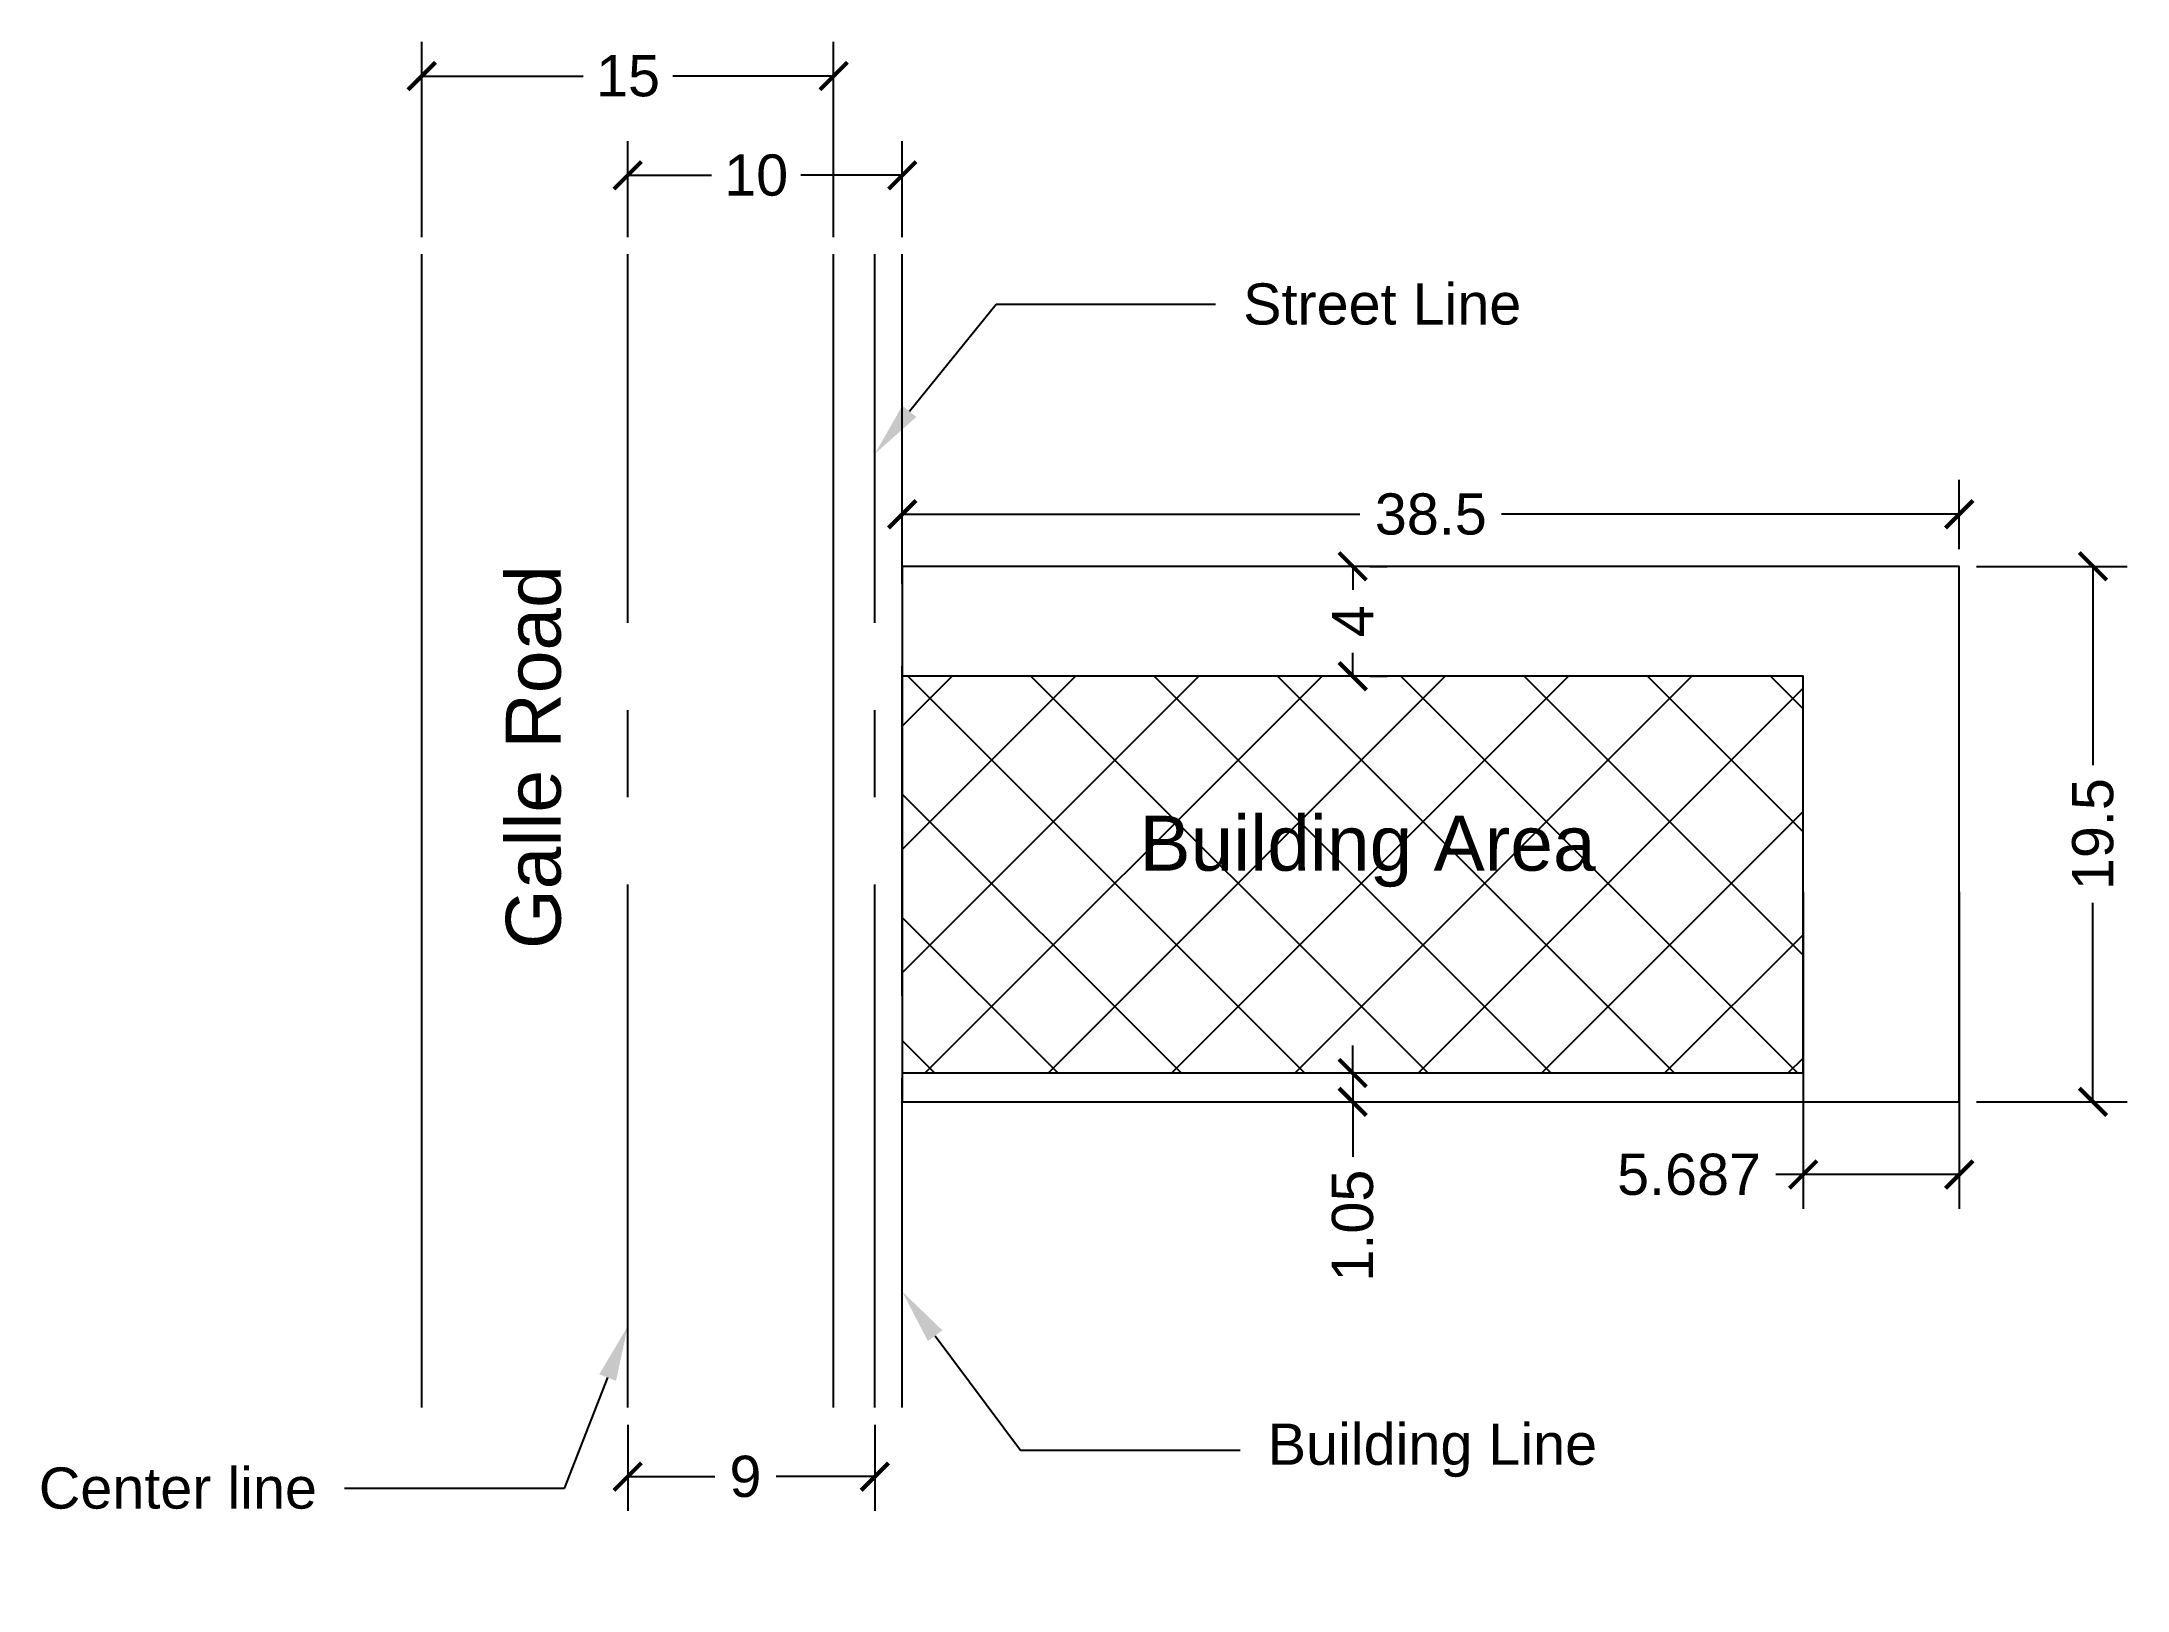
# Model space of a CAD drawing. Header units: millimetres. Extents: x 2066.8 to 2142.7, y 1981.3 to 2037.7.
import ezdxf
from ezdxf import colors
from ezdxf.entities.mleader import LeaderData, LeaderLine
from ezdxf.math import Vec2, Vec3

# ---------------------------------------------------------------- set-up
doc = ezdxf.new("R2010")
doc.units = ezdxf.units.MM
doc.linetypes.add('ACAD_ISO02W100', pattern=[15, 12, -3])
doc.linetypes.add('CENTER2', pattern=[28.575, 19.05, -3.175, 3.175, -3.175])
for name, color, linetype in [('Building', 7, 'Continuous'), ('Building line', 131, 'ACAD_ISO02W100'), ('Center Line', 20, 'CENTER2'), ('Diamentions', 211, 'CENTER2'), ('Haches', 50, 'CENTER2'), ('Road', 50, 'Continuous'), ('Street line', 100, 'CENTER2')]:
    doc.layers.add(name, color=color, linetype=linetype)
doc.styles.add('Annotative', font='arial.ttf')
doc.styles.get("Standard").update_dxf_attribs({"font": 'arial.ttf'})
doc.dimstyles.new('Dim', dxfattribs={"dimtxt": 1.5, "dimasz": 1, "dimexe": 1.25, "dimexo": 0.625, "dimtad": 0, "dimdec": 3, "dimdsep": 46, "dimtxsty": 'Standard', "dimblk": 'ARCHTICK', "dimcen": 2.5, "dimadec": 0, "dimazin": 0, "dimtfac": 1, "dimtdec": 3, "dimtmove": 0, "dimatfit": 3, "dimfxl": 1, "dimarcsym": 0})

# ---------------------------------------------------------------- blocks, each defined once
blk = doc.blocks.new('_ArchTick')
at = {"color": 0, "linetype": 'ByBlock', "const_width": 0.15}
blk.add_lwpolyline([(-0.5, -0.5), (0.5, 0.5)], dxfattribs=at)
blk = doc.blocks.new('*D2')
at = {"layer": 'Defpoints', "color": 0, "transparency": 16777216}
for p in [(2088.129, 1987.999), (2097.129, 1987.999), (2097.129, 1985.485)]:
    blk.add_point(p, dxfattribs=at)
at = {"layer": 'Diamentions', "color": 0, "lineweight": -2, "transparency": 16777216}
for p, q in [((2088.129, 1987.374), (2088.129, 1984.235)), ((2097.129, 1987.374), (2097.129, 1984.235)), ((2088.129, 1985.485), (2091.298, 1985.485)), ((2097.129, 1985.485), (2093.534, 1985.485))]:
    blk.add_line(p, q, dxfattribs=at)
at = {"layer": 'Diamentions', "color": 0, "lineweight": -2, "transparency": 16777216, "rotation": 180}
blk.add_blockref('_ArchTick', (2088.129, 1985.485), dxfattribs=at)
at = {"layer": 'Diamentions', "color": 0, "lineweight": -2, "transparency": 16777216}
blk.add_blockref('_ArchTick', (2097.129, 1985.485), dxfattribs=at)
at = {"layer": 'Diamentions', "color": 0, "transparency": 16777216, "insert": (2092.416, 1985.485), "char_height": 1.5, "attachment_point": 5}
blk.add_mtext('9', dxfattribs=at)
blk = doc.blocks.new('*D3')
at = {"layer": 'Defpoints', "color": 0, "transparency": 16777216}
for p in [(2098.129, 2032.875), (2088.129, 2029.999), (2098.129, 2029.999)]:
    blk.add_point(p, dxfattribs=at)
at = {"layer": 'Diamentions', "color": 0, "lineweight": -2, "transparency": 16777216}
for p, q in [((2088.129, 2030.624), (2088.129, 2034.125)), ((2098.129, 2030.624), (2098.129, 2034.125)), ((2088.129, 2032.875), (2091.182, 2032.875)), ((2098.129, 2032.875), (2094.434, 2032.875))]:
    blk.add_line(p, q, dxfattribs=at)
at = {"layer": 'Diamentions', "color": 0, "lineweight": -2, "transparency": 16777216, "rotation": 180}
blk.add_blockref('_ArchTick', (2088.129, 2032.875), dxfattribs=at)
at = {"layer": 'Diamentions', "color": 0, "lineweight": -2, "transparency": 16777216}
blk.add_blockref('_ArchTick', (2098.129, 2032.875), dxfattribs=at)
at = {"layer": 'Diamentions', "color": 0, "transparency": 16777216, "insert": (2092.808, 2032.875), "char_height": 1.5, "attachment_point": 5}
blk.add_mtext('10', dxfattribs=at)
blk = doc.blocks.new('*D4')
at = {"layer": 'Defpoints', "color": 0, "transparency": 16777216}
for p in [(2095.629, 2036.491), (2080.629, 2029.999), (2095.629, 2029.999)]:
    blk.add_point(p, dxfattribs=at)
at = {"layer": 'Diamentions', "color": 0, "lineweight": -2, "transparency": 16777216}
for p, q in [((2080.629, 2030.624), (2080.629, 2037.741)), ((2095.629, 2030.624), (2095.629, 2037.741)), ((2080.629, 2036.491), (2086.507, 2036.491)), ((2095.629, 2036.491), (2089.775, 2036.491))]:
    blk.add_line(p, q, dxfattribs=at)
at = {"layer": 'Diamentions', "color": 0, "lineweight": -2, "transparency": 16777216, "rotation": 180}
blk.add_blockref('_ArchTick', (2080.629, 2036.491), dxfattribs=at)
at = {"layer": 'Diamentions', "color": 0, "lineweight": -2, "transparency": 16777216}
blk.add_blockref('_ArchTick', (2095.629, 2036.491), dxfattribs=at)
at = {"layer": 'Diamentions', "color": 0, "transparency": 16777216, "insert": (2088.141, 2036.491), "char_height": 1.5, "attachment_point": 5}
blk.add_mtext('15', dxfattribs=at)
blk = doc.blocks.new('*D41')
at = {"color": 0, "lineweight": -2, "transparency": 16777216}
for p, q in [((2098.129, 2019.259), (2098.129, 2021.782)), ((2136.629, 2019.259), (2136.629, 2021.782)), ((2098.129, 2020.532), (2114.8, 2020.532)), ((2136.629, 2020.532), (2119.957, 2020.532))]:
    blk.add_line(p, q, dxfattribs=at)
at = {"layer": 'Defpoints', "color": 0, "transparency": 16777216}
for p in [(2136.629, 2020.532), (2098.129, 2018.634), (2136.629, 2018.634)]:
    blk.add_point(p, dxfattribs=at)
at = {"color": 0, "lineweight": -2, "transparency": 16777216, "rotation": 180}
blk.add_blockref('_ArchTick', (2098.129, 2020.532), dxfattribs=at)
at = {"color": 0, "lineweight": -2, "transparency": 16777216}
blk.add_blockref('_ArchTick', (2136.629, 2020.532), dxfattribs=at)
at = {"color": 0, "transparency": 16777216, "insert": (2117.379, 2020.532), "char_height": 1.5, "attachment_point": 5}
blk.add_mtext('38.5', dxfattribs=at)
blk = doc.blocks.new('*D44')
at = {"color": 0, "lineweight": -2, "transparency": 16777216}
for p, q in [((2114.535, 2018.634), (2114.535, 2017.778)), ((2115.16, 2018.634), (2115.785, 2018.634)), ((2114.535, 2014.634), (2114.535, 2015.491)), ((2115.16, 2014.634), (2115.785, 2014.634))]:
    blk.add_line(p, q, dxfattribs=at)
at = {"layer": 'Defpoints', "color": 0, "transparency": 16777216}
for p in [(2114.535, 2018.634), (2114.535, 2018.634), (2114.535, 2014.634)]:
    blk.add_point(p, dxfattribs=at)
at = {"color": 0, "lineweight": -2, "transparency": 16777216}
for p, rotation in [((2114.535, 2018.634), 90), ((2114.535, 2014.634), 270)]:
    blk.add_blockref('_ArchTick', p, dxfattribs=dict(at, rotation=rotation))
at = {"color": 0, "transparency": 16777216, "insert": (2114.535, 2016.634), "char_height": 1.5, "attachment_point": 5, "rotation": 90}
blk.add_mtext('4', dxfattribs=at)
blk = doc.blocks.new('*D45')
at = {"color": 0, "lineweight": -2, "transparency": 16777216}
for p, q in [((2114.535, 2000.184), (2114.535, 2001.184)), ((2114.535, 2000.184), (2114.535, 1999.134)), ((2115.16, 2000.184), (2115.785, 2000.184)), ((2114.535, 1999.134), (2114.535, 1997.134)), ((2115.16, 1999.134), (2115.785, 1999.134))]:
    blk.add_line(p, q, dxfattribs=at)
at = {"layer": 'Defpoints', "color": 0, "transparency": 16777216}
for p in [(2114.535, 2000.184), (2114.535, 1999.134), (2114.535, 1999.134)]:
    blk.add_point(p, dxfattribs=at)
at = {"color": 0, "lineweight": -2, "transparency": 16777216}
for p, rotation in [((2114.535, 2000.184), 270), ((2114.535, 1999.134), 90)]:
    blk.add_blockref('_ArchTick', p, dxfattribs=dict(at, rotation=rotation))
at = {"color": 0, "transparency": 16777216, "insert": (2114.535, 1994.626), "char_height": 1.5, "attachment_point": 5, "rotation": 90}
blk.add_mtext('1.05', dxfattribs=at)
blk = doc.blocks.new('*D47')
at = {"color": 0, "lineweight": -2, "transparency": 16777216}
for p, q in [((2137.254, 2018.634), (2142.747, 2018.634)), ((2141.497, 2018.634), (2141.497, 2011.393)), ((2141.497, 1999.134), (2141.497, 2006.376)), ((2137.254, 1999.134), (2142.747, 1999.134))]:
    blk.add_line(p, q, dxfattribs=at)
at = {"layer": 'Defpoints', "color": 0, "transparency": 16777216}
for p in [(2136.629, 2018.634), (2141.497, 2018.634), (2136.629, 1999.134)]:
    blk.add_point(p, dxfattribs=at)
at = {"color": 0, "lineweight": -2, "transparency": 16777216}
for p, rotation in [((2141.497, 2018.634), 90), ((2141.497, 1999.134), 270)]:
    blk.add_blockref('_ArchTick', p, dxfattribs=dict(at, rotation=rotation))
at = {"color": 0, "transparency": 16777216, "insert": (2141.497, 2008.884), "char_height": 1.5, "attachment_point": 5, "rotation": 90}
blk.add_mtext('19.5', dxfattribs=at)
blk = doc.blocks.new('*D48')
at = {"color": 0, "lineweight": -2, "transparency": 16777216}
for p, q in [((2130.942, 2006.784), (2130.942, 1995.235)), ((2136.629, 2006.784), (2136.629, 1995.235)), ((2130.942, 1996.485), (2129.942, 1996.485)), ((2136.629, 1996.485), (2130.942, 1996.485))]:
    blk.add_line(p, q, dxfattribs=at)
at = {"layer": 'Defpoints', "color": 0, "transparency": 16777216}
for p in [(2130.942, 2007.409), (2136.629, 2007.409), (2136.629, 1996.485)]:
    blk.add_point(p, dxfattribs=at)
at = {"color": 0, "lineweight": -2, "transparency": 16777216, "rotation": 180}
blk.add_blockref('_ArchTick', (2130.942, 1996.485), dxfattribs=at)
at = {"color": 0, "lineweight": -2, "transparency": 16777216}
blk.add_blockref('_ArchTick', (2136.629, 1996.485), dxfattribs=at)
at = {"color": 0, "transparency": 16777216, "insert": (2126.786, 1996.485), "char_height": 1.5, "attachment_point": 5}
blk.add_mtext('5.687', dxfattribs=at)

msp = doc.modelspace()

# ---------------------------------------------------------------- hatches: boundary and pattern name
at = {"layer": 'Haches'}
h = msp.add_hatch(dxfattribs=at)
h.set_pattern_fill('ANSI37', color=2)
h.paths.add_polyline_path([(2130.9407, 2014.6344), (2098.1287, 2014.6344), (2098.1287, 2000.1844), (2130.9407, 2000.1844)])
h.paths.add_polyline_path([(2106.1185, 2006.3175), (2124.0319, 2006.3175), (2124.0319, 2010.1995), (2106.1185, 2010.1995)], flags=24)

# ---------------------------------------------------------------- linework, layer by layer
at = {"layer": 'Building'}
msp.add_lwpolyline([(2098.1287, 1999.1344), (2136.6287, 1999.1344), (2136.6287, 2018.6344), (2098.1287, 2018.6344)], dxfattribs=at)
at = {"layer": 'Building line'}
msp.add_line((2098.1287, 1987.9986), (2098.1287, 2029.9986), dxfattribs=at)
at = {"layer": 'Center Line'}
msp.add_line((2088.1287, 1987.9986), (2088.1287, 2029.9986), dxfattribs=at)
at = {"layer": 'Defpoints'}
for p, q in [((2098.1287, 2018.6344), (2098.1287, 1999.1344)), ((2130.9407, 2000.1844), (2130.9407, 2014.6344)), ((2098.1287, 2000.1844), (2130.9417, 2000.1844))]:
    msp.add_line(p, q, dxfattribs=at)
at = {"layer": 'Road'}
for p, q in [((2080.6287, 1987.9986), (2080.6287, 2029.9986)), ((2095.6287, 1987.9986), (2095.6287, 2029.9986))]:
    msp.add_line(p, q, dxfattribs=at)
msp.add_lwpolyline([(2098.1287, 2000.1844), (2130.9417, 2000.1844), (2130.9417, 2014.6344), (2098.1287, 2014.6344)], close=True, dxfattribs=at)
at = {"layer": 'Street line'}
msp.add_line((2097.1287, 1987.9986), (2097.1287, 2029.9986), dxfattribs=at)

# ---------------------------------------------------------------- texts
at = {"style": 'Annotative'}
msp.add_text('Galle Road', height=2, rotation=90, dxfattribs=at).set_placement((2085.6896, 2004.7002))
msp.add_text('Building Area', height=2, dxfattribs=at).set_placement((2106.7655, 2007.5525))

# ---------------------------------------------------------------- dimensions: what is measured, and where the dimension line sits
dim = msp.add_linear_dim(base=(2136.6287, 2020.5317), p1=(2098.1287, 2018.6344), p2=(2136.6287, 2018.6344), dimstyle='Dim')
dim.commit()
dim.dimension.update_dxf_attribs({"geometry": '*D41', "text_midpoint": (2117.3787, 2020.5317)})
for base, p1, p2, picture, middle in [((2114.5352, 2018.6344), (2114.5352, 2014.6344), (2114.5352, 2018.6344), '*D44', (2114.5352, 2016.6344)), ((2141.4972, 2018.6344), (2136.6287, 1999.1344), (2136.6287, 2018.6344), '*D47', (2141.4972, 2008.8844)), ((2114.5352, 1999.1344), (2114.5352, 2000.1844), (2114.5352, 1999.1344), '*D45', (2114.5352, 1994.6262))]:
    dim = msp.add_linear_dim(base=base, p1=p1, p2=p2, angle=90, dimstyle='Dim')
    dim.commit()
    dim.dimension.update_dxf_attribs({"geometry": picture, "text_midpoint": middle})
dim = msp.add_linear_dim(base=(2136.6287, 1996.4847), p1=(2130.9417, 2007.4094), p2=(2136.6287, 2007.4094), dimstyle='Dim')
dim.commit()
dim.dimension.update_dxf_attribs({"geometry": '*D48', "text_midpoint": (2126.7859, 1996.4847), "dimtype": 160})
at = {"layer": 'Diamentions'}
for base, p1, p2, picture, middle in [((2095.6287, 2036.4908), (2080.6287, 2029.9986), (2095.6287, 2029.9986), '*D4', (2088.141, 2036.4908)), ((2098.1287, 2032.8746), (2088.1287, 2029.9986), (2098.1287, 2029.9986), '*D3', (2092.8077, 2032.8746)), ((2097.1287, 1985.4851), (2088.1287, 1987.9986), (2097.1287, 1987.9986), '*D2', (2092.4159, 1985.4851))]:
    dim = msp.add_linear_dim(base=base, p1=p1, p2=p2, dimstyle='Dim', dxfattribs=at)
    dim.commit()
    dim.dimension.update_dxf_attribs({"geometry": picture, "text_midpoint": middle, "dimtype": 160})

# ---------------------------------------------------------------- leaders
ml = msp.add_multileader_mtext('Standard')
ml.set_content('Building Line', color=256)
ml.set_leader_properties()
ml.build(insert=Vec2(0, 0))
ml.multileader.update_dxf_attribs({"arrow_head_size": 2})
ctx = ml.context
ctx.base_point, ctx.char_height, ctx.arrow_head_size, ctx.landing_gap_size, ctx.plane_origin = Vec3(2110.4393, 1986.4458), 1.5, 2, 1, Vec3(2098.1287, 1992.2208)
notes = []
notes.append((ctx, [(0, (1, 1, 0), (2102.4393, 1986.4458), (1, 0), 8, [(0, [(2098.1287, 1992.2208)], 0, [])])]))
ctx.mtext.insert, ctx.mtext.flow_direction = Vec3(2111.4393, 1987.4163), 5
at = {"layer": 'Building'}
ml = msp.add_multileader_mtext('Standard', dxfattribs=at)
ml.set_content('Street Line', color=256)
ml.set_leader_properties()
ml.build(insert=Vec2(0, 0))
ml.multileader.update_dxf_attribs({"arrow_head_size": 2})
ctx = ml.context
ctx.base_point, ctx.char_height, ctx.arrow_head_size, ctx.landing_gap_size, ctx.plane_origin = Vec3(2109.543, 2028.1777), 1.5, 2, 1, Vec3(2097.1287, 2022.728)
notes.append((ctx, [(0, (1, 1, 0), (2101.543, 2028.1777), (1, 0), 8, [(0, [(2097.1287, 2022.728)], 0, [])])]))
ctx.mtext.insert, ctx.mtext.flow_direction = Vec3(2110.543, 2028.9405), 5
ml = msp.add_multileader_mtext('Standard', dxfattribs=at)
ml.set_content('Center line', color=256)
ml.set_leader_properties()
ml.build(insert=Vec2(0, 0))
ml.multileader.update_dxf_attribs({"arrow_head_size": 2})
ctx = ml.context
ctx.base_point, ctx.char_height, ctx.arrow_head_size, ctx.landing_gap_size, ctx.plane_origin = Vec3(2065.8688, 1985.0565), 1.5, 2, 1, Vec3(2088.1287, 1990.9532)
ctx.text_align_type = 2
notes.append((ctx, [(0, (1, 1, 0), (2085.8112, 1985.0565), (-1, 0), 8, [(0, [(2088.1287, 1990.9532)], 0, [])])]))
ctx.mtext.insert, ctx.mtext.alignment, ctx.mtext.flow_direction = Vec3(2076.8112, 1985.8193), 3, 5
for ctx, leaders in notes:
    for number, flags, end, landing, length, lines in leaders:
        leader = LeaderData()
        leader.index, (leader.has_last_leader_line, leader.has_dogleg_vector, leader.attachment_direction) = number, flags
        leader.last_leader_point, leader.dogleg_vector, leader.dogleg_length = Vec3(end), Vec3(landing), length
        for number, points, colour, breaks in lines:
            line = LeaderLine()
            line.index, line.vertices, line.color, line.breaks = number, Vec3.list(points), colors.encode_raw_color(colour), breaks
            leader.lines.append(line)
        ctx.leaders.append(leader)

doc.saveas('drawing.dxf')
